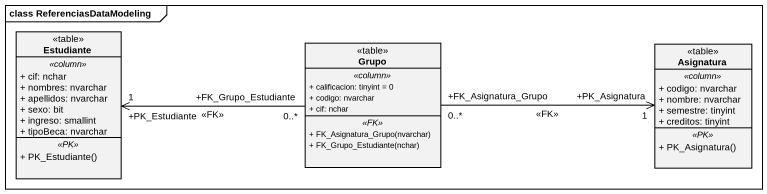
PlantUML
@startuml
mainframe class ReferenciasDataModeling
hide circle
hide empty members
skinparam classAttributeIconSize 0
class Estudiante <<table>> {
  .. <<column>> ..
  + cif: nchar
  + nombres: nvarchar
  + apellidos: nvarchar
  + sexo: bit
  + ingreso: smallint
  + tipoBeca: nvarchar
  .. <<PK>> ..
  + PK_Estudiante()
}
class Grupo <<table>> {
  .. <<column>> ..
  + calificacion: tinyint = 0
  + codigo: nvarchar
  + cif: nchar
  .. <<FK>> ..
  + FK_Asignatura_Grupo(nvarchar)
  + FK_Grupo_Estudiante(nchar)
}
class Asignatura <<table>> {
  .. <<column>> ..
  + codigo: nvarchar
  + nombre: nvarchar
  + semestre: tinyint
  + creditos: tinyint
  .. <<PK>> ..
  + PK_Asignatura()
}
Grupo "+FK_Grupo_Estudiante\n0..*" -left-> "+PK_Estudiante\n1" Estudiante : <<FK>>
Grupo "+FK_Asignatura_Grupo\n0..*" -right-> "+PK_Asignatura\n1" Asignatura : <<FK>>
@enduml
